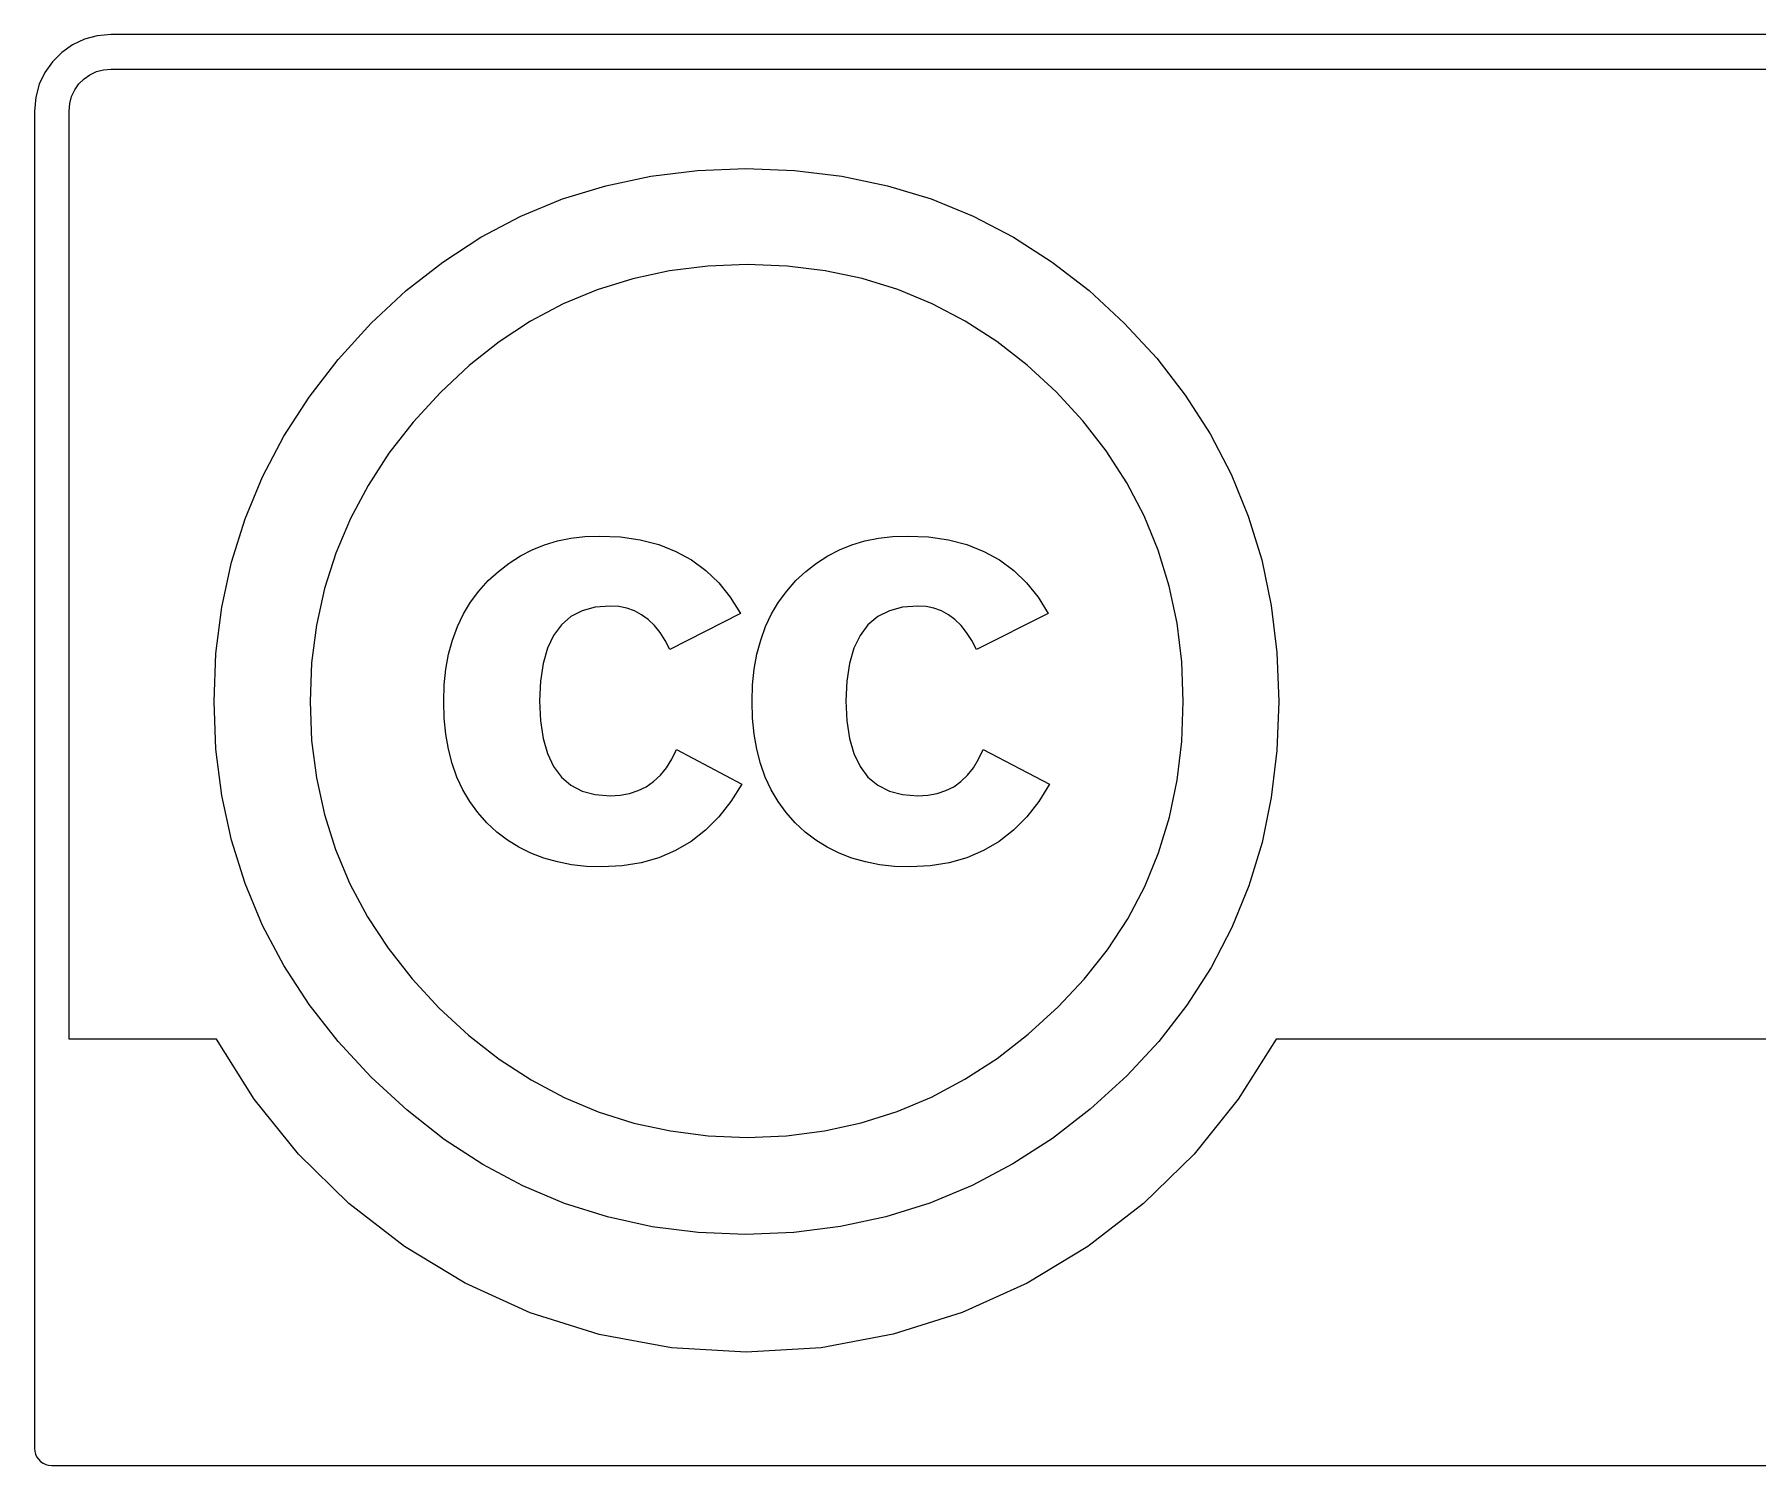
# Model space of a CAD drawing. Extents: x -16.9 to 9.9, y -0.9 to 8.5.
# Drawn here: x -16.87 to -5.59, y -0.91 to 8.46 of the extents above; entities that cross this region are included whole.
import ezdxf

# ---------------------------------------------------------------- set-up
doc = ezdxf.new("R2010")
doc.units = 0
doc.header["$MEASUREMENT"] = 0
doc.layers.get('0').update_dxf_attribs({"linetype": 'CONTINUOUS'})

msp = doc.modelspace()

# ---------------------------------------------------------------- linework, layer by layer
for p, q in [((-16.622, 8.388), (-16.692, 8.338)), ((-16.544, 8.425), (-16.622, 8.388)), ((-16.459, 8.448), (-16.544, 8.425)), ((-16.369, 8.456), (-16.459, 8.448)), ((9.4, 8.456), (-16.369, 8.456)), ((-16.752, 8.278), (-16.802, 8.208)), ((-16.692, 8.338), (-16.752, 8.278)), ((-16.839, 8.13), (-16.862, 8.045)), ((-16.802, 8.208), (-16.839, 8.13)), ((-16.607, 8.094), (-16.579, 8.132)), ((-16.579, 8.132), (-16.546, 8.165)), ((-16.546, 8.165), (-16.508, 8.192)), ((-16.508, 8.192), (-16.465, 8.213)), ((-16.465, 8.213), (-16.419, 8.225)), ((-16.419, 8.225), (-16.369, 8.23)), ((-16.369, 8.23), (9.4, 8.23)), ((-16.862, 8.045), (-16.87, 7.955)), ((-16.64, 8.004), (-16.627, 8.051)), ((-16.627, 8.051), (-16.607, 8.094)), ((-16.87, 7.955), (-16.87, -0.801)), ((-16.644, 7.955), (-16.64, 8.004)), ((-16.644, 7.831), (-16.644, 7.955)), ((-16.644, 7.482), (-16.644, 7.831)), ((-12.836, 7.528), (-12.531, 7.566)), ((-12.531, 7.566), (-12.215, 7.578)), ((-12.215, 7.578), (-11.895, 7.566)), ((-11.895, 7.566), (-11.586, 7.528)), ((-16.644, 6.946), (-16.644, 7.482)), ((-13.414, 7.379), (-13.131, 7.466)), ((-13.131, 7.466), (-12.836, 7.528)), ((-11.586, 7.528), (-11.288, 7.466)), ((-11.288, 7.466), (-11.002, 7.379)), ((-13.687, 7.266), (-13.414, 7.379)), ((-11.002, 7.379), (-10.727, 7.266)), ((-13.948, 7.129), (-13.687, 7.266)), ((-10.727, 7.266), (-10.463, 7.129)), ((-14.198, 6.966), (-13.948, 7.129)), ((-10.463, 7.129), (-10.21, 6.966)), ((-16.644, 6.26), (-16.644, 6.946)), ((-14.438, 6.779), (-14.198, 6.966)), ((-12.714, 6.909), (-12.955, 6.857)), ((-12.464, 6.94), (-12.714, 6.909)), ((-12.205, 6.951), (-12.464, 6.94)), ((-11.945, 6.94), (-12.205, 6.951)), ((-11.695, 6.909), (-11.945, 6.94)), ((-11.453, 6.858), (-11.695, 6.909)), ((-10.21, 6.966), (-9.968, 6.779)), ((-14.666, 6.567), (-14.438, 6.779)), ((-13.187, 6.785), (-13.41, 6.692)), ((-12.955, 6.857), (-13.187, 6.785)), ((-11.219, 6.786), (-11.453, 6.858)), ((-10.995, 6.693), (-11.219, 6.786)), ((-9.968, 6.779), (-9.738, 6.567)), ((-13.41, 6.692), (-13.624, 6.578)), ((-10.779, 6.58), (-10.995, 6.693)), ((-14.882, 6.329), (-14.666, 6.567)), ((-13.624, 6.578), (-13.829, 6.444)), ((-10.572, 6.446), (-10.779, 6.58)), ((-9.738, 6.567), (-9.525, 6.336)), ((-13.829, 6.444), (-14.025, 6.289)), ((-10.374, 6.292), (-10.572, 6.446)), ((-15.073, 6.082), (-14.882, 6.329)), ((-9.525, 6.336), (-9.338, 6.094)), ((-16.644, 5.46), (-16.644, 6.26)), ((-14.025, 6.289), (-14.212, 6.113)), ((-10.184, 6.117), (-10.374, 6.292)), ((-14.212, 6.113), (-14.391, 5.917)), ((-10.009, 5.927), (-10.184, 6.117)), ((-9.338, 6.094), (-9.176, 5.842)), ((-15.238, 5.826), (-15.073, 6.082)), ((-14.391, 5.917), (-14.55, 5.714)), ((-9.855, 5.729), (-10.009, 5.927)), ((-15.378, 5.56), (-15.238, 5.826)), ((-9.176, 5.842), (-9.038, 5.577)), ((-14.55, 5.714), (-14.687, 5.504)), ((-9.721, 5.521), (-9.855, 5.729)), ((-15.492, 5.285), (-15.378, 5.56)), ((-9.038, 5.577), (-8.926, 5.302)), ((-16.644, 4.586), (-16.644, 5.46)), ((-14.687, 5.504), (-14.803, 5.286)), ((-9.608, 5.305), (-9.721, 5.521)), ((-9.515, 5.079), (-9.608, 5.305)), ((-8.926, 5.302), (-8.838, 5.016)), ((-15.581, 5), (-15.492, 5.285)), ((-14.803, 5.286), (-14.898, 5.061)), ((-13.69, 5.042), (-13.613, 5.082)), ((-13.613, 5.082), (-13.532, 5.115)), ((-13.532, 5.115), (-13.447, 5.14)), ((-13.447, 5.14), (-13.36, 5.158)), ((-13.36, 5.158), (-13.268, 5.169)), ((-13.268, 5.169), (-13.173, 5.172)), ((-13.173, 5.172), (-13.034, 5.166)), ((-13.034, 5.166), (-12.905, 5.147)), ((-12.905, 5.147), (-12.784, 5.116)), ((-12.784, 5.116), (-12.672, 5.072)), ((-11.678, 5.042), (-11.601, 5.082)), ((-11.601, 5.082), (-11.52, 5.115)), ((-11.52, 5.115), (-11.435, 5.14)), ((-11.435, 5.14), (-11.346, 5.158)), ((-11.346, 5.158), (-11.253, 5.169)), ((-11.253, 5.169), (-11.156, 5.172)), ((-11.156, 5.172), (-11.018, 5.166)), ((-11.018, 5.166), (-10.889, 5.147)), ((-10.889, 5.147), (-10.768, 5.116)), ((-10.768, 5.116), (-10.657, 5.072)), ((-9.443, 4.845), (-9.515, 5.079)), ((-15.645, 4.706), (-15.581, 5)), ((-14.898, 5.061), (-14.972, 4.829)), ((-13.834, 4.941), (-13.764, 4.995)), ((-13.764, 4.995), (-13.69, 5.042)), ((-12.672, 5.072), (-12.57, 5.016)), ((-12.57, 5.016), (-12.476, 4.947)), ((-11.821, 4.941), (-11.752, 4.995)), ((-11.752, 4.995), (-11.678, 5.042)), ((-10.657, 5.072), (-10.554, 5.016)), ((-10.554, 5.016), (-10.461, 4.947)), ((-8.838, 5.016), (-8.776, 4.718)), ((-13.962, 4.812), (-13.9, 4.88)), ((-13.9, 4.88), (-13.834, 4.941)), ((-12.476, 4.947), (-12.392, 4.865)), ((-12.392, 4.865), (-12.316, 4.771)), ((-11.947, 4.812), (-11.887, 4.88)), ((-11.887, 4.88), (-11.821, 4.941)), ((-10.461, 4.947), (-10.377, 4.865)), ((-10.377, 4.865), (-10.301, 4.771)), ((-14.972, 4.829), (-15.025, 4.589)), ((-14.062, 4.662), (-14.016, 4.739)), ((-14.016, 4.739), (-13.962, 4.812)), ((-12.316, 4.771), (-12.25, 4.665)), ((-12.046, 4.662), (-12, 4.739)), ((-12, 4.739), (-11.947, 4.812)), ((-10.301, 4.771), (-10.235, 4.665)), ((-9.392, 4.602), (-9.443, 4.845)), ((-15.683, 4.402), (-15.645, 4.706)), ((-14.102, 4.579), (-14.062, 4.662)), ((-13.359, 4.645), (-13.422, 4.591)), ((-13.285, 4.683), (-13.359, 4.645)), ((-13.2, 4.706), (-13.285, 4.683)), ((-13.103, 4.714), (-13.2, 4.706)), ((-13.046, 4.71), (-13.103, 4.714)), ((-12.993, 4.699), (-13.046, 4.71)), ((-12.943, 4.682), (-12.993, 4.699)), ((-12.897, 4.657), (-12.943, 4.682)), ((-12.853, 4.626), (-12.897, 4.657)), ((-12.813, 4.587), (-12.853, 4.626)), ((-12.25, 4.665), (-12.711, 4.429)), ((-12.085, 4.579), (-12.046, 4.662)), ((-11.351, 4.645), (-11.415, 4.591)), ((-11.275, 4.683), (-11.351, 4.645)), ((-11.188, 4.706), (-11.275, 4.683)), ((-11.089, 4.714), (-11.188, 4.706)), ((-11.034, 4.71), (-11.089, 4.714)), ((-10.983, 4.699), (-11.034, 4.71)), ((-10.934, 4.682), (-10.983, 4.699)), ((-10.889, 4.657), (-10.934, 4.682)), ((-10.846, 4.626), (-10.889, 4.657)), ((-10.806, 4.587), (-10.846, 4.626)), ((-10.235, 4.665), (-10.705, 4.429)), ((-8.776, 4.718), (-8.738, 4.409)), ((-16.644, 3.672), (-16.644, 4.586)), ((-15.025, 4.589), (-15.057, 4.343)), ((-14.134, 4.491), (-14.102, 4.579)), ((-13.473, 4.522), (-13.513, 4.438)), ((-13.422, 4.591), (-13.473, 4.522)), ((-12.776, 4.541), (-12.813, 4.587)), ((-12.742, 4.488), (-12.776, 4.541)), ((-12.117, 4.491), (-12.085, 4.579)), ((-11.467, 4.522), (-11.508, 4.438)), ((-11.415, 4.591), (-11.467, 4.522)), ((-10.77, 4.541), (-10.806, 4.587)), ((-10.736, 4.488), (-10.77, 4.541)), ((-9.361, 4.349), (-9.392, 4.602)), ((-15.695, 4.089), (-15.683, 4.402)), ((-14.16, 4.398), (-14.134, 4.491)), ((-13.513, 4.438), (-13.541, 4.338)), ((-12.711, 4.429), (-12.742, 4.488)), ((-12.142, 4.398), (-12.117, 4.491)), ((-11.508, 4.438), (-11.537, 4.338)), ((-10.705, 4.429), (-10.736, 4.488)), ((-8.738, 4.409), (-8.726, 4.089)), ((-15.057, 4.343), (-15.067, 4.088)), ((-14.189, 4.197), (-14.178, 4.3)), ((-14.178, 4.3), (-14.16, 4.398)), ((-13.541, 4.338), (-13.558, 4.223)), ((-12.17, 4.197), (-12.16, 4.3)), ((-12.16, 4.3), (-12.142, 4.398)), ((-11.537, 4.338), (-11.554, 4.223)), ((-9.351, 4.088), (-9.361, 4.349)), ((-14.192, 4.089), (-14.189, 4.197)), ((-13.558, 4.223), (-13.564, 4.093)), ((-12.174, 4.089), (-12.17, 4.197)), ((-11.554, 4.223), (-11.56, 4.093)), ((-15.683, 3.776), (-15.695, 4.089)), ((-15.067, 4.088), (-15.057, 3.834)), ((-14.189, 3.979), (-14.192, 4.089)), ((-13.564, 4.093), (-13.558, 3.962)), ((-12.17, 3.979), (-12.174, 4.089)), ((-11.56, 4.093), (-11.554, 3.962)), ((-9.361, 3.826), (-9.351, 4.088)), ((-8.726, 4.089), (-8.738, 3.769)), ((-14.178, 3.875), (-14.189, 3.979)), ((-13.558, 3.962), (-13.541, 3.847)), ((-12.16, 3.875), (-12.17, 3.979)), ((-11.554, 3.962), (-11.537, 3.847)), ((-14.161, 3.776), (-14.178, 3.875)), ((-13.541, 3.847), (-13.513, 3.748)), ((-12.142, 3.776), (-12.16, 3.875)), ((-11.537, 3.847), (-11.508, 3.748)), ((-15.645, 3.473), (-15.683, 3.776)), ((-15.057, 3.834), (-15.025, 3.588)), ((-14.136, 3.682), (-14.161, 3.776)), ((-13.513, 3.748), (-13.473, 3.663)), ((-12.699, 3.711), (-12.668, 3.775)), ((-12.668, 3.775), (-12.241, 3.548)), ((-12.118, 3.682), (-12.142, 3.776)), ((-11.508, 3.748), (-11.467, 3.663)), ((-10.691, 3.711), (-10.662, 3.775)), ((-10.662, 3.775), (-10.226, 3.548)), ((-9.391, 3.573), (-9.361, 3.826)), ((-8.738, 3.769), (-8.775, 3.461)), ((-16.644, 2.757), (-16.644, 3.672)), ((-14.105, 3.594), (-14.136, 3.682)), ((-13.473, 3.663), (-13.422, 3.594)), ((-12.774, 3.606), (-12.734, 3.655)), ((-12.734, 3.655), (-12.699, 3.711)), ((-12.087, 3.594), (-12.118, 3.682)), ((-11.467, 3.663), (-11.415, 3.594)), ((-10.764, 3.606), (-10.725, 3.655)), ((-10.725, 3.655), (-10.691, 3.711)), ((-15.025, 3.588), (-14.973, 3.349)), ((-14.066, 3.511), (-14.105, 3.594)), ((-14.021, 3.433), (-14.066, 3.511)), ((-13.422, 3.594), (-13.359, 3.541)), ((-13.359, 3.541), (-13.285, 3.502)), ((-13.285, 3.502), (-13.2, 3.479)), ((-12.976, 3.487), (-12.919, 3.505)), ((-12.919, 3.505), (-12.866, 3.531)), ((-12.866, 3.531), (-12.818, 3.565)), ((-12.818, 3.565), (-12.774, 3.606)), ((-12.241, 3.548), (-12.313, 3.434)), ((-12.048, 3.511), (-12.087, 3.594)), ((-12.003, 3.433), (-12.048, 3.511)), ((-11.415, 3.594), (-11.351, 3.541)), ((-11.351, 3.541), (-11.275, 3.502)), ((-11.275, 3.502), (-11.188, 3.479)), ((-10.963, 3.487), (-10.906, 3.505)), ((-10.906, 3.505), (-10.854, 3.531)), ((-10.854, 3.531), (-10.807, 3.565)), ((-10.807, 3.565), (-10.764, 3.606)), ((-10.226, 3.548), (-10.297, 3.434)), ((-9.442, 3.331), (-9.391, 3.573)), ((-15.581, 3.18), (-15.645, 3.473)), ((-13.968, 3.361), (-14.021, 3.433)), ((-13.2, 3.479), (-13.103, 3.472)), ((-13.103, 3.472), (-13.037, 3.475)), ((-13.037, 3.475), (-12.976, 3.487)), ((-12.313, 3.434), (-12.392, 3.334)), ((-11.951, 3.361), (-12.003, 3.433)), ((-11.188, 3.479), (-11.089, 3.472)), ((-11.089, 3.472), (-11.024, 3.475)), ((-11.024, 3.475), (-10.963, 3.487)), ((-10.297, 3.434), (-10.376, 3.334)), ((-8.775, 3.461), (-8.836, 3.165)), ((-14.973, 3.349), (-14.9, 3.119)), ((-13.909, 3.294), (-13.968, 3.361)), ((-13.844, 3.234), (-13.909, 3.294)), ((-12.392, 3.334), (-12.478, 3.247)), ((-11.891, 3.294), (-11.951, 3.361)), ((-11.826, 3.234), (-11.891, 3.294)), ((-10.376, 3.334), (-10.463, 3.247)), ((-9.513, 3.099), (-9.442, 3.331)), ((-15.492, 2.897), (-15.581, 3.18)), ((-13.774, 3.18), (-13.844, 3.234)), ((-13.7, 3.134), (-13.774, 3.18)), ((-12.572, 3.173), (-12.674, 3.113)), ((-12.478, 3.247), (-12.572, 3.173)), ((-11.756, 3.18), (-11.826, 3.234)), ((-11.682, 3.134), (-11.756, 3.18)), ((-10.557, 3.173), (-10.658, 3.113)), ((-10.463, 3.247), (-10.557, 3.173)), ((-8.836, 3.165), (-8.922, 2.881)), ((-14.9, 3.119), (-14.806, 2.896)), ((-13.621, 3.095), (-13.7, 3.134)), ((-13.537, 3.063), (-13.621, 3.095)), ((-13.448, 3.038), (-13.537, 3.063)), ((-12.783, 3.066), (-12.9, 3.033)), ((-12.674, 3.113), (-12.783, 3.066)), ((-11.603, 3.095), (-11.682, 3.134)), ((-11.52, 3.063), (-11.603, 3.095)), ((-11.431, 3.038), (-11.52, 3.063)), ((-10.767, 3.066), (-10.884, 3.033)), ((-10.658, 3.113), (-10.767, 3.066)), ((-9.604, 2.877), (-9.513, 3.099)), ((-13.356, 3.02), (-13.448, 3.038)), ((-13.258, 3.009), (-13.356, 3.02)), ((-13.156, 3.006), (-13.258, 3.009)), ((-13.024, 3.013), (-13.156, 3.006)), ((-12.9, 3.033), (-13.024, 3.013)), ((-11.339, 3.02), (-11.431, 3.038)), ((-11.241, 3.009), (-11.339, 3.02)), ((-11.139, 3.006), (-11.241, 3.009)), ((-11.008, 3.013), (-11.139, 3.006)), ((-10.884, 3.033), (-11.008, 3.013)), ((-15.378, 2.623), (-15.492, 2.897)), ((-14.806, 2.896), (-14.691, 2.68)), ((-9.715, 2.665), (-9.604, 2.877)), ((-8.922, 2.881), (-9.033, 2.609)), ((-16.644, 1.877), (-16.644, 2.757)), ((-15.238, 2.36), (-15.378, 2.623)), ((-14.691, 2.68), (-14.555, 2.473)), ((-9.847, 2.463), (-9.715, 2.665)), ((-9.033, 2.609), (-9.168, 2.348)), ((-14.555, 2.473), (-14.398, 2.273)), ((-9.999, 2.271), (-9.847, 2.463)), ((-15.073, 2.106), (-15.238, 2.36)), ((-14.398, 2.273), (-14.221, 2.081)), ((-10.171, 2.09), (-9.999, 2.271)), ((-9.168, 2.348), (-9.327, 2.1)), ((-14.882, 1.863), (-15.073, 2.106)), ((-14.221, 2.081), (-14.029, 1.904)), ((-10.367, 1.91), (-10.171, 2.09)), ((-9.327, 2.1), (-9.512, 1.863)), ((-15.68, 1.877), (-16.644, 1.877)), ((-15.433, 1.485), (-15.68, 1.877)), ((-14.666, 1.629), (-14.882, 1.863)), ((-14.029, 1.904), (-13.828, 1.747)), ((-10.57, 1.752), (-10.367, 1.91)), ((-9.512, 1.863), (-9.72, 1.638)), ((-8.744, 1.877), (-8.991, 1.485)), ((9.675, 1.877), (-8.744, 1.877)), ((-13.828, 1.747), (-13.62, 1.611)), ((-10.781, 1.615), (-10.57, 1.752)), ((-14.432, 1.413), (-14.666, 1.629)), ((-13.62, 1.611), (-13.404, 1.496)), ((-11, 1.499), (-10.781, 1.615)), ((-9.72, 1.638), (-9.96, 1.42)), ((-15.142, 1.126), (-15.433, 1.485)), ((-13.404, 1.496), (-13.18, 1.402)), ((-11.225, 1.404), (-11, 1.499)), ((-8.991, 1.485), (-9.281, 1.126)), ((-14.189, 1.222), (-14.432, 1.413)), ((-13.18, 1.402), (-12.948, 1.329)), ((-11.459, 1.33), (-11.225, 1.404)), ((-9.96, 1.42), (-10.208, 1.228)), ((-12.948, 1.329), (-12.708, 1.277)), ((-12.708, 1.277), (-12.461, 1.245)), ((-12.461, 1.245), (-12.205, 1.235)), ((-12.205, 1.235), (-11.949, 1.245)), ((-11.949, 1.245), (-11.7, 1.277)), ((-11.7, 1.277), (-11.459, 1.33)), ((-13.936, 1.057), (-14.189, 1.222)), ((-10.208, 1.228), (-10.467, 1.061)), ((-14.813, 0.803), (-15.142, 1.126)), ((-13.674, 0.917), (-13.936, 1.057)), ((-10.467, 1.061), (-10.734, 0.92)), ((-9.281, 1.126), (-9.611, 0.803)), ((-13.401, 0.803), (-13.674, 0.917)), ((-10.734, 0.92), (-11.011, 0.805)), ((-14.448, 0.52), (-14.813, 0.803)), ((-13.119, 0.714), (-13.401, 0.803)), ((-11.011, 0.805), (-11.298, 0.715)), ((-9.611, 0.803), (-9.976, 0.52)), ((-12.827, 0.65), (-13.119, 0.714)), ((-11.298, 0.715), (-11.594, 0.651)), ((-12.526, 0.612), (-12.827, 0.65)), ((-12.215, 0.6), (-12.526, 0.612)), ((-11.9, 0.612), (-12.215, 0.6)), ((-11.594, 0.651), (-11.9, 0.612)), ((-14.051, 0.28), (-14.448, 0.52)), ((-9.976, 0.52), (-10.374, 0.28)), ((-13.625, 0.087), (-14.051, 0.28)), ((-10.374, 0.28), (-10.799, 0.088)), ((-13.174, -0.055), (-13.625, 0.087)), ((-10.799, 0.088), (-11.25, -0.054)), ((-12.702, -0.142), (-13.174, -0.055)), ((-11.25, -0.054), (-11.722, -0.142)), ((-12.212, -0.172), (-12.702, -0.142)), ((-11.722, -0.142), (-12.212, -0.172)), ((-16.87, -0.801), (-16.869, -0.821)), ((-16.869, -0.821), (-16.863, -0.84)), ((-16.863, -0.84), (-16.855, -0.858)), ((-16.855, -0.858), (-16.844, -0.873)), ((-16.844, -0.873), (-16.83, -0.887)), ((-16.83, -0.887), (-16.814, -0.898)), ((-16.814, -0.898), (-16.797, -0.907)), ((-16.797, -0.907), (-16.778, -0.912)), ((-16.778, -0.912), (-16.757, -0.914)), ((-16.757, -0.914), (9.788, -0.914))]:
    msp.add_line(p, q)

doc.saveas('drawing.dxf')
